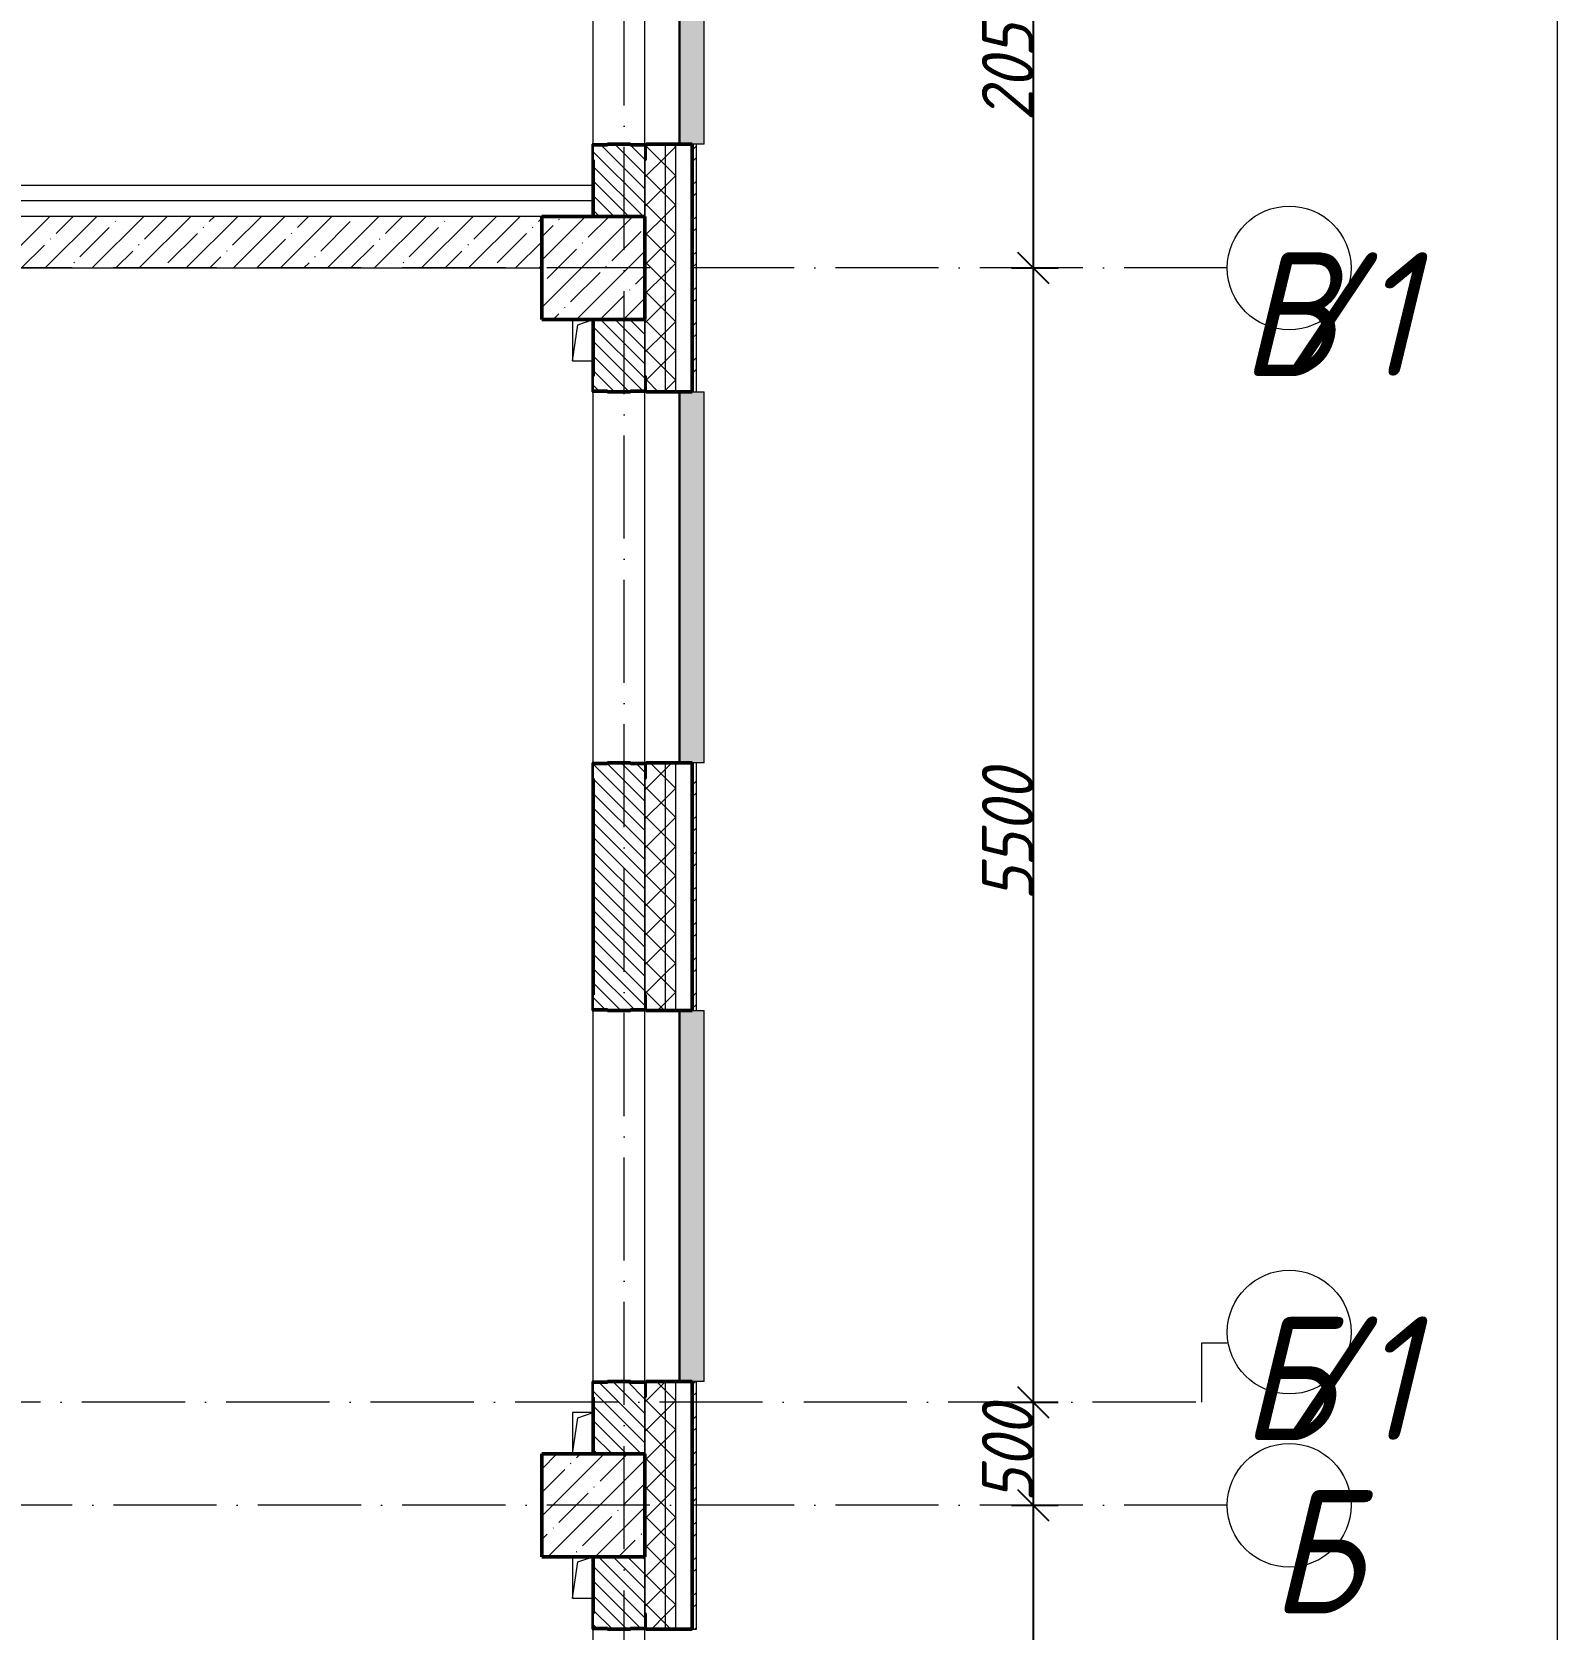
# Model space of a CAD drawing. Header units: millimetres. Extents: x -606178 to 312196, y -19338 to 632709.
# Drawn here: x -166623 to -159228, y 452525 to 460270 of the extents above; entities that cross this region are included whole.
import ezdxf

# ---------------------------------------------------------------- set-up
doc = ezdxf.new("R2010")
doc.units = ezdxf.units.MM
doc.linetypes.add('50_200_ШТРИХ_1Т_ш5_п1_п1_', pattern=[700, 500, -100, 0, -100])
for name, color, linetype, lineweight in [('A-____-____-DIMS', 7, 'Continuous', 9), ('A-DETL-____-OTLN-4', 7, 'Continuous', 18), ('A-GENM-____-MCUT', 7, 'Continuous', 25), ('A-GENM-____-OTLN', 7, 'Continuous', 9), ('A-GENM-____-OTLN-1', 7, 'Continuous', 25), ('A-GLAZ-____-OTLN', 7, 'Continuous', 9), ('A-WALL-____-MCUT-1', 7, 'Continuous', 9), ('A-WALL-____-MCUT-2', 7, 'Continuous', 50), ('A-WALL-____-MCUT-3', 7, 'Continuous', 9), ('A-WALL-____-OTLN', 7, 'Continuous', 9), ('A-WALL-____-PATT-1', 7, 'Continuous', 9), ('A-WALL-FNSH-MCUT-1', 7, 'Continuous', 9), ('S-COLS-____-MCUT', 7, 'Continuous', 50), ('S-COLS-____-OTLN', 7, 'Continuous', 9), ('S-GRID-____-IDEN', 7, 'Continuous', 9), ('S-GRID-____-OTLN', 7, 'Continuous', 9), ('S-GRID-____-OTLN-1', 7, '50_200_ШТРИХ_1Т_ш5_п1_п1_', 9)]:
    doc.layers.add(name, color=color, linetype=linetype, lineweight=lineweight)
doc.layers.add('A-GLAZ-____-OTLN-1', color=7, linetype='Continuous', lineweight=9, true_color=0xc0c0c0)
doc.styles.add('ISOCPEUR_I', font='isocpeui.ttf', dxfattribs={"width": 0.9, "height": 2.5})
doc.styles.add('ISOCPEUR_I_9', font='isocpeui.ttf', dxfattribs={"width": 0.9, "height": 250})
doc.dimstyles.new('ISO-2_5_0_9К_БОЛЬШОЙ_ОСИ', dxfattribs={"dimscale": 304.8, "dimtxt": 248.995294, "dimasz": 0.492126, "dimexe": 0.393701, "dimexo": 0, "dimgap": 0, "dimtad": 1, "dimdec": 0, "dimzin": 0, "dimdsep": 46, "dimtxsty": 'ISOCPEUR_I_9', "dimblk1": 'OBLIQUE', "dimblk2": 'OBLIQUE', "dimsah": 1, "dimcen": 0.09, "dimdle": 0.393701, "dimazin": 0, "dimtfac": 1, "dimtdec": 4, "dimtix": 1, "dimtmove": 0, "dimatfit": 3, "dimfxl": 1, "dimtvp": 1, "dimtolj": 1, "dimtzin": 0, "dimarcsym": 2})
pattern_1 = [(135, (-264901.3, 451794.26), (-35.35534, -35.35534), [])]
pattern_2 = [(45, (-264901.3, 451794.26), (-70.71068, 70.71068), []), (135, (-264901.3, 451794.26), (-70.71068, -70.71068), [])]

# ---------------------------------------------------------------- blocks, each defined once
blk = doc.blocks.new('BSC_Колонна _Прямоугольная - 500х500-V22-АР1_План отверстий 2 этажа в осях 1-64_А-ГГ')
at = {"layer": 'S-COLS-____-OTLN'}
h = blk.add_hatch(dxfattribs=at)
h.set_pattern_fill('FP_51', color=256, style=0, pattern_type=2)
h.set_pattern_definition([(45, (-101000, -7331.04), (-114.04925, 114.04925), []), (45, (-100885.95, -7331.04), (-114.04925, 114.04925), [201.613, -40.323, 3.353, -36.97])])
h.paths.add_polyline_path([(-250, -250), (250, -250), (250, 250), (-250, 250)], flags=0)
at = {"layer": 'S-COLS-____-MCUT'}
for p, q in [((250, 250), (-250, 250)), ((-250, 250), (-250, -250)), ((250, -250), (250, 250)), ((-250, -250), (250, -250))]:
    blk.add_line(p, q, dxfattribs=at)
blk = doc.blocks.new('BSC_Колонна _Прямоугольная - 500х500-V77-АР1_План отверстий 2 этажа в осях 1-64_А-ГГ')
at = {"layer": 'S-COLS-____-OTLN'}
h = blk.add_hatch(dxfattribs=at)
h.set_pattern_fill('FP_106', color=256, style=0, pattern_type=2)
h.set_pattern_definition([(45, (-101000, -1331.04), (-114.04925, 114.04925), []), (45, (-100885.95, -1331.04), (-114.04925, 114.04925), [201.613, -40.323, 3.353, -36.97])])
h.paths.add_polyline_path([(-250, -250), (250, -250), (250, 250), (-250, 250)], flags=0)
at = {"layer": 'S-COLS-____-MCUT'}
for p, q in [((250, 250), (-250, 250)), ((-250, 250), (-250, -250)), ((250, -250), (250, 250)), ((-250, -250), (250, -250))]:
    blk.add_line(p, q, dxfattribs=at)
blk = doc.blocks.new('Фахверк_СКБ_Уголок - 250_2700-27497298-АР1_План отверстий 2 этажа в осях 1-64_А-ГГ')
at = {"layer": 'A-GENM-____-MCUT'}
for p, q in [((200, 181), (125, 181)), ((125, 181), (125, 106)), ((131, 106), (131, 175)), ((131, 175), (200, 175)), ((200, 175), (200, 181)), ((125, 106), (131, 106)), ((131, -6), (125, -6)), ((125, -6), (125, -81)), ((131, -75), (131, -6)), ((200, -75), (131, -75)), ((200, -81), (200, -75)), ((125, -81), (200, -81))]:
    blk.add_line(p, q, dxfattribs=at)
blk = doc.blocks.new('AR_Отверстие прямоугольное _в плите_ - AR_Отверстие прямоугольное _в плите_-V163-АР1_План отверстий 2 этажа в осях 1-64_А-ГГ')
at = {"layer": 'A-GENM-____-OTLN'}
for p, q in [((-50, 99.4), (-50, -100)), ((-25, 75), (48.3, 99.4)), ((-50, -100), (-25, 75)), ((-50, -100), (50, -100))]:
    blk.add_line(p, q, dxfattribs=at)
blk = doc.blocks.new('AR_Отверстие прямоугольное _в плите_ - AR_Отверстие прямоугольное _в плите_-V164-АР1_План отверстий 2 этажа в осях 1-64_А-ГГ')
at = {"layer": 'A-GENM-____-OTLN'}
for p, q in [((-50, 100), (-50, -100)), ((-25, 75), (50, 100)), ((-50, -100), (-25, 75)), ((-50, -100), (50, -100))]:
    blk.add_line(p, q, dxfattribs=at)
blk = doc.blocks.new('AR_Отверстие прямоугольное _в плите_ - AR_Отверстие прямоугольное _в плите_-V167-АР1_План отверстий 2 этажа в осях 1-64_А-ГГ')
at = {"layer": 'A-GENM-____-OTLN'}
for p, q in [((50, 100), (-50, 100)), ((-50, 100), (-50, -100)), ((-25, 75), (50, 100)), ((-50, -100), (-25, 75))]:
    blk.add_line(p, q, dxfattribs=at)
blk = doc.blocks.new('Отлив_СКБ - Отлив витража_120_НВФ-V194-АР1_План отверстий 2 этажа в осях 1-64_А-ГГ')
at = {"layer": 'A-GLAZ-____-OTLN-1'}
for points in [[(1800, -2), (1800, 0), (0, 0), (0, -2), (1544.5, -2)], [(1544.5, -120), (1800, -120), (1800, -2), (0, -2), (0, -120)]]:
    blk.add_hatch(color=256, dxfattribs=at).paths.add_polyline_path(points, flags=0)
at = {"layer": 'A-GLAZ-____-OTLN'}
for p, q in [((0, 0), (1800, 0)), ((1800, -2), (0, -2)), ((0, -120), (0, -83)), ((0, -120), (1800, -120)), ((1800, -83), (1800, -120))]:
    blk.add_line(p, q, dxfattribs=at)
blk = doc.blocks.new('Ось сетки - Круг_Ø6_00__ISO-2_5_0_9K_-25732049-АР1_План отверстий 1 этажа в осях 1-64_А-ГГ')
at = {"layer": 'S-GRID-____-IDEN'}
blk.add_circle((0, 0), 3, dxfattribs=at)
blk = doc.blocks.new('_Oblique')
at = {"color": 0, "linetype": 'ByBlock', "lineweight": -2}
blk.add_line((-0.5, -0.5), (0.5, 0.5), dxfattribs=at)
blk = doc.blocks.new('*D4658')
at = {"layer": 'A-____-____-DIMS', "color": 0, "lineweight": -2, "transparency": 16777216}
for p, q in [((-161767.1, 449855.3), (-161767.1, 453245.3)), ((-161873.1, 453125.3), (-161647.1, 453125.3)), ((-161873.1, 449975.3), (-161647.1, 449975.3))]:
    blk.add_line(p, q, dxfattribs=at)
at = {"layer": 'Defpoints', "color": 0, "transparency": 16777216}
for p in [(-161873.1, 453125.3), (-161767.1, 453125.3), (-161873.1, 449975.3)]:
    blk.add_point(p, dxfattribs=at)
at = {"layer": 'A-____-____-DIMS', "color": 0, "lineweight": -2, "transparency": 16777216, "xscale": 150, "yscale": 150, "zscale": 150}
for p, rotation in [((-161767.1, 453125.3), 90), ((-161767.1, 449975.3), 270)]:
    blk.add_blockref('_Oblique', p, dxfattribs=dict(at, rotation=rotation))
at = {"layer": 'A-____-____-DIMS', "color": 0, "transparency": 16777216, "insert": (-161892.1, 451550.3), "char_height": 250, "width": 701.018, "attachment_point": 5, "rotation": 90, "style": 'ISOCPEUR_I_9'}
blk.add_mtext('\\A1;3150', dxfattribs=at)
blk = doc.blocks.new('*D4659')
at = {"layer": 'A-____-____-DIMS', "color": 0, "lineweight": -2, "transparency": 16777216}
for p, q in [((-161767.1, 453005.3), (-161767.1, 453745.3)), ((-161873.1, 453625.3), (-161647.1, 453625.3)), ((-161873.1, 453125.3), (-161647.1, 453125.3))]:
    blk.add_line(p, q, dxfattribs=at)
at = {"layer": 'Defpoints', "color": 0, "transparency": 16777216}
for p in [(-161873.1, 453625.3), (-161767.1, 453625.3), (-161873.1, 453125.3)]:
    blk.add_point(p, dxfattribs=at)
at = {"layer": 'A-____-____-DIMS', "color": 0, "lineweight": -2, "transparency": 16777216, "xscale": 150, "yscale": 150, "zscale": 150}
for p, rotation in [((-161767.1, 453625.3), 90), ((-161767.1, 453125.3), 270)]:
    blk.add_blockref('_Oblique', p, dxfattribs=dict(at, rotation=rotation))
at = {"layer": 'A-____-____-DIMS', "color": 0, "transparency": 16777216, "insert": (-161892.1, 453375.3), "char_height": 250, "width": 568.858, "attachment_point": 5, "rotation": 90, "style": 'ISOCPEUR_I_9'}
blk.add_mtext('\\A1;500', dxfattribs=at)
blk = doc.blocks.new('*D4660')
at = {"layer": 'A-____-____-DIMS', "color": 0, "lineweight": -2, "transparency": 16777216}
for p, q in [((-161767.1, 453505.3), (-161767.1, 459245.3)), ((-161873.1, 459125.3), (-161647.1, 459125.3)), ((-161873.1, 453625.3), (-161647.1, 453625.3))]:
    blk.add_line(p, q, dxfattribs=at)
at = {"layer": 'Defpoints', "color": 0, "transparency": 16777216}
for p in [(-161873.1, 459125.3), (-161767.1, 459125.3), (-161873.1, 453625.3)]:
    blk.add_point(p, dxfattribs=at)
at = {"layer": 'A-____-____-DIMS', "color": 0, "lineweight": -2, "transparency": 16777216, "xscale": 150, "yscale": 150, "zscale": 150}
for p, rotation in [((-161767.1, 459125.3), 90), ((-161767.1, 453625.3), 270)]:
    blk.add_blockref('_Oblique', p, dxfattribs=dict(at, rotation=rotation))
at = {"layer": 'A-____-____-DIMS', "color": 0, "transparency": 16777216, "insert": (-161892.1, 456375.3), "char_height": 250, "width": 758.478, "attachment_point": 5, "rotation": 90, "style": 'ISOCPEUR_I_9'}
blk.add_mtext('\\A1;5500', dxfattribs=at)
blk = doc.blocks.new('*D4661')
at = {"layer": 'A-____-____-DIMS', "color": 0, "lineweight": -2, "transparency": 16777216}
for p, q in [((-161767.1, 459005.3), (-161767.1, 461295.3)), ((-161873.1, 461175.3), (-161647.1, 461175.3)), ((-161873.1, 459125.3), (-161647.1, 459125.3))]:
    blk.add_line(p, q, dxfattribs=at)
at = {"layer": 'Defpoints', "color": 0, "transparency": 16777216}
for p in [(-161873.1, 461175.3), (-161767.1, 461175.3), (-161873.1, 459125.3)]:
    blk.add_point(p, dxfattribs=at)
at = {"layer": 'A-____-____-DIMS', "color": 0, "lineweight": -2, "transparency": 16777216, "xscale": 150, "yscale": 150, "zscale": 150}
for p, rotation in [((-161767.1, 461175.3), 90), ((-161767.1, 459125.3), 270)]:
    blk.add_blockref('_Oblique', p, dxfattribs=dict(at, rotation=rotation))
at = {"layer": 'A-____-____-DIMS', "color": 0, "transparency": 16777216, "insert": (-161892.1, 460150.3), "char_height": 250, "width": 758.478, "attachment_point": 5, "rotation": 90, "style": 'ISOCPEUR_I_9'}
blk.add_mtext('\\A1;2050', dxfattribs=at)

msp = doc.modelspace()

# ---------------------------------------------------------------- hatches: boundary and pattern name
at = {"layer": 'A-WALL-____-PATT-1'}
h = msp.add_hatch(dxfattribs=at)
h.set_pattern_fill('FP_1', color=256, style=0, pattern_type=2)
h.set_pattern_definition(pattern_2)
h.paths.add_polyline_path([(-163551.3011, 449775.3011), (-163551.3011, 450725.3011), (-163645.3011, 450725.3011), (-163645.3011, 450650.3011), (-163651.3011, 450650.3011), (-163651.3011, 449775.3011)], flags=0)
h.paths.add_polyline_path([(-163645.3011, 452525.3011), (-163551.3011, 452525.3011), (-163551.3011, 453725.3011), (-163645.3011, 453725.3011), (-163645.3011, 453650.3011), (-163651.3011, 453650.3011), (-163651.3011, 452600.3011), (-163645.3011, 452600.3011), (-163645.3011, 452530.1677)], flags=0)
h.paths.add_polyline_path([(-163645.3011, 455525.3011), (-163551.3011, 455525.3011), (-163551.3011, 456725.3011), (-163645.3011, 456725.3011), (-163645.3011, 456650.3011), (-163651.3011, 456650.3011), (-163651.3011, 455600.3011), (-163645.3011, 455600.3011), (-163645.3011, 455531.3011)], flags=0)
h.paths.add_polyline_path([(-163551.3011, 458525.3011), (-163551.3011, 459725.3011), (-163645.3011, 459725.3011), (-163645.3011, 459650.3011), (-163651.3011, 459650.3011), (-163651.3011, 458600.3011), (-163645.3011, 458600.3011), (-163645.3011, 458525.3011)], flags=0)
h.paths.add_polyline_path([(-163551.3011, 461525.3011), (-163551.3011, 462725.3011), (-163645.3011, 462725.3011), (-163645.3011, 462650.3011), (-163651.3011, 462650.3011), (-163651.3011, 461600.3011), (-163645.3011, 461600.3011), (-163645.3011, 461525.3011)], flags=0)
h.paths.add_polyline_path([(-163551.3011, 464525.3011), (-163551.3011, 465725.3011), (-163645.3011, 465725.3011), (-163645.3011, 465650.3011), (-163651.3011, 465650.3011), (-163651.3011, 464600.3011), (-163645.3011, 464600.3011), (-163645.3011, 464525.3011)], flags=0)
h.paths.add_polyline_path([(-163645.3011, 467525.3011), (-163551.3011, 467525.3011), (-163551.3011, 468725.3011), (-163645.3011, 468725.3011), (-163645.3011, 468650.3011), (-163651.3011, 468650.3011), (-163651.3011, 467600.3011), (-163645.3011, 467600.3011), (-163645.3011, 467531.3011)], flags=0)
h.paths.add_polyline_path([(-163645.3011, 470525.3011), (-163551.3011, 470525.3011), (-163551.3011, 471725.3011), (-163645.3011, 471725.3011), (-163645.3011, 471650.3011), (-163651.3011, 471650.3011), (-163651.3011, 470600.3011), (-163645.3011, 470600.3011), (-163645.3011, 470531.3011)], flags=0)
h.paths.add_polyline_path([(-163551.3011, 476525.3011), (-163551.3011, 477725.3011), (-163645.3011, 477725.3011), (-163645.3011, 477650.3011), (-163651.3011, 477650.3011), (-163651.3011, 476600.3011), (-163645.3011, 476600.3011), (-163645.3011, 476525.3011)], flags=0)
h.paths.add_polyline_path([(-163645.3011, 479525.3011), (-163551.3011, 479525.3011), (-163551.3011, 480725.3011), (-163645.3011, 480725.3011), (-163645.3011, 480650.3011), (-163651.3011, 480650.3011), (-163651.3011, 479600.3011), (-163645.3011, 479600.3011), (-163645.3011, 479531.3011)], flags=0)
h.paths.add_polyline_path([(-163645.3011, 482525.3011), (-163551.3011, 482525.3011), (-163551.3011, 483725.3011), (-163645.3011, 483725.3011), (-163645.3011, 483650.3011), (-163651.3011, 483650.3011), (-163651.3011, 482600.3011), (-163645.3011, 482600.3011), (-163645.3011, 482531.3011)], flags=0)
h.paths.add_polyline_path([(-163551.3011, 485525.3011), (-163551.3011, 486725.3011), (-163645.3011, 486725.3011), (-163645.3011, 486650.3011), (-163651.3011, 486650.3011), (-163651.3011, 485600.3011), (-163645.3011, 485600.3011), (-163645.3011, 485525.3011)], flags=0)
h.paths.add_polyline_path([(-163645.3011, 488525.3011), (-163551.3011, 488525.3011), (-163551.3011, 489725.3011), (-163645.3011, 489725.3011), (-163645.3011, 489650.3011), (-163651.3011, 489650.3011), (-163651.3011, 488600.3011), (-163645.3011, 488600.3011), (-163645.3011, 488531.3011)], flags=0)
h.paths.add_polyline_path([(-163551.3011, 491525.3011), (-163551.3011, 492725.3011), (-163645.3011, 492725.3011), (-163645.3011, 492650.3011), (-163651.3011, 492650.3011), (-163651.3011, 491600.3011), (-163645.3011, 491600.3011), (-163645.3011, 491525.3011)], flags=0)
h.paths.add_polyline_path([(-163645.3011, 497525.3011), (-163551.3011, 497525.3011), (-163551.3011, 498590.3011), (-163651.3011, 498590.3011), (-163651.3011, 497600.3011), (-163645.3011, 497600.3011), (-163645.3011, 497531.3011)], flags=0)
h = msp.add_hatch(dxfattribs=at)
h.set_pattern_fill('FP_1', color=256, style=0, pattern_type=2)
h.set_pattern_definition(pattern_2)
h.paths.add_polyline_path([(-163551.3011, 449725.3011), (-163501.3011, 449725.3011), (-163501.3011, 450725.3011), (-163551.3011, 450725.3011), (-163551.3011, 449775.3011)], flags=0)
h.paths.add_polyline_path([(-163551.3011, 452525.3011), (-163501.3011, 452525.3011), (-163501.3011, 453725.3011), (-163551.3011, 453725.3011), (-163551.3011, 452530.1677)], flags=0)
h.paths.add_polyline_path([(-163501.3011, 455525.3011), (-163501.3011, 456725.3011), (-163551.3011, 456725.3011), (-163551.3011, 455525.3011)], flags=0)
h.paths.add_polyline_path([(-163551.3011, 458525.3011), (-163501.3011, 458525.3011), (-163501.3011, 459725.3011), (-163551.3011, 459725.3011), (-163551.3011, 458550.1257)], flags=0)
h.paths.add_polyline_path([(-163551.3011, 461525.3011), (-163501.3011, 461525.3011), (-163501.3011, 462725.3011), (-163551.3011, 462725.3011), (-163551.3011, 461990.1017)], flags=0)
h.paths.add_polyline_path([(-163501.3011, 464525.3011), (-163501.3011, 465725.3011), (-163551.3011, 465725.3011), (-163551.3011, 464525.3011)], flags=0)
h.paths.add_polyline_path([(-163551.3011, 467525.3011), (-163501.3011, 467525.3011), (-163501.3011, 468725.3011), (-163551.3011, 468725.3011), (-163551.3011, 468010.0596)], flags=0)
h.paths.add_polyline_path([(-163551.3011, 470525.3011), (-163501.3011, 470525.3011), (-163501.3011, 471725.3011), (-163551.3011, 471725.3011), (-163551.3011, 471450.0356)], flags=0)
h.paths.add_polyline_path([(-163501.3011, 476525.3011), (-163501.3011, 477725.3011), (-163551.3011, 477725.3011), (-163551.3011, 476525.3011)], flags=0)
h.paths.add_polyline_path([(-163501.3011, 479525.3011), (-163501.3011, 480725.3011), (-163551.3011, 480725.3011), (-163551.3011, 479525.3011)], flags=0)
h.paths.add_polyline_path([(-163501.3011, 482525.3011), (-163501.3011, 483725.3011), (-163551.3011, 483725.3011), (-163551.3011, 482525.3011)], flags=0)
h.paths.add_polyline_path([(-163501.3011, 485525.3011), (-163501.3011, 486725.3011), (-163551.3011, 486725.3011), (-163551.3011, 485525.3011)], flags=0)
h.paths.add_polyline_path([(-163551.3011, 488525.3011), (-163501.3011, 488525.3011), (-163501.3011, 489725.3011), (-163551.3011, 489725.3011), (-163551.3011, 488649.9155)], flags=0)
h.paths.add_polyline_path([(-163501.3011, 491525.3011), (-163501.3011, 492725.3011), (-163551.3011, 492725.3011), (-163551.3011, 491525.3011)], flags=0)
h.paths.add_polyline_path([(-163551.3011, 497525.3011), (-163501.3011, 497525.3011), (-163501.3011, 498590.3011), (-163551.3011, 498590.3011), (-163551.3011, 498109.8495)], flags=0)
h = msp.add_hatch(dxfattribs=at)
h.set_pattern_fill('FP_3', color=256, style=0, pattern_type=2)
h.set_pattern_definition([(45, (-264901.3, 451794.26), (-85.53659, 85.53659), []), (45, (-264844.28, 451794.26), (-85.53659, 85.53659), [])])
h.paths.add_polyline_path([(-163421.3011, 449625.3011), (-163401.3011, 449625.3011), (-163401.3011, 450725.3011), (-163421.3011, 450725.3011), (-163421.3011, 449645.3011)], flags=0)
h.paths.add_polyline_path([(-163401.3011, 452525.3011), (-163401.3011, 453725.3011), (-163421.3011, 453725.3011), (-163421.3011, 452525.3011)], flags=0)
h.paths.add_polyline_path([(-163401.3011, 455525.3011), (-163401.3011, 456725.3011), (-163421.3011, 456725.3011), (-163421.3011, 455525.3011)], flags=0)
h.paths.add_polyline_path([(-163401.3011, 458525.3011), (-163401.3011, 459725.3011), (-163421.3011, 459725.3011), (-163421.3011, 458525.3011)], flags=0)
h.paths.add_polyline_path([(-163421.3011, 461525.3011), (-163401.3011, 461525.3011), (-163401.3011, 462725.3011), (-163421.3011, 462725.3011), (-163421.3011, 461990.1017)], flags=0)
h.paths.add_polyline_path([(-163421.3011, 464525.3011), (-163401.3011, 464525.3011), (-163401.3011, 465725.3011), (-163421.3011, 465725.3011), (-163421.3011, 464570.0837)], flags=0)
h.paths.add_polyline_path([(-163421.3011, 467525.3011), (-163401.3011, 467525.3011), (-163401.3011, 468725.3011), (-163421.3011, 468725.3011), (-163421.3011, 468010.0596)], flags=0)
h.paths.add_polyline_path([(-163421.3011, 470525.3011), (-163401.3011, 470525.3011), (-163401.3011, 471725.3011), (-163421.3011, 471725.3011), (-163421.3011, 471450.0356)], flags=0)
h.paths.add_polyline_path([(-163401.3011, 476525.3011), (-163401.3011, 477725.3011), (-163421.3011, 477725.3011), (-163421.3011, 476525.3011)], flags=0)
h.paths.add_polyline_path([(-163421.3011, 479525.3011), (-163401.3011, 479525.3011), (-163401.3011, 480725.3011), (-163421.3011, 480725.3011), (-163421.3011, 480049.9756)], flags=0)
h.paths.add_polyline_path([(-163421.3011, 482525.3011), (-163401.3011, 482525.3011), (-163401.3011, 483725.3011), (-163421.3011, 483725.3011), (-163421.3011, 483489.9516)], flags=0)
h.paths.add_polyline_path([(-163421.3011, 485525.3011), (-163401.3011, 485525.3011), (-163401.3011, 486725.3011), (-163421.3011, 486725.3011), (-163421.3011, 486069.9335)], flags=0)
h.paths.add_polyline_path([(-163401.3011, 488525.3011), (-163401.3011, 489725.3011), (-163421.3011, 489725.3011), (-163421.3011, 488525.3011)], flags=0)
h.paths.add_polyline_path([(-163421.3011, 491525.3011), (-163401.3011, 491525.3011), (-163401.3011, 492725.3011), (-163421.3011, 492725.3011), (-163421.3011, 492089.8915)], flags=0)
h.paths.add_polyline_path([(-163401.3011, 497525.3011), (-163401.3011, 498590.3011), (-163421.3011, 498590.3011), (-163421.3011, 497525.3011)], flags=0)
h = msp.add_hatch(dxfattribs=at)
h.set_pattern_fill('FP_6', color=256, style=0, pattern_type=2)
h.set_pattern_definition(pattern_1)
h.paths.add_polyline_path([(-163901.3011, 459375.3011), (-163651.3011, 459375.3011), (-163651.3011, 459719.3011), (-163720.3011, 459719.3011), (-163720.3011, 459725.3011), (-163832.3011, 459725.3011), (-163832.3011, 459719.3011), (-163901.3011, 459719.3011), (-163901.3011, 459410.1197)], flags=0)
h.paths.add_polyline_path([(-163720.3011, 461525.3011), (-163720.3011, 461531.3011), (-163651.3011, 461531.3011), (-163651.3011, 461875.3011), (-163901.3011, 461875.3011), (-163901.3011, 461531.3011), (-163832.3011, 461531.3011), (-163832.3011, 461525.3011)], flags=0)
h = msp.add_hatch(dxfattribs=at)
h.set_pattern_fill('FP_25', color=256, style=0, pattern_type=2)
h.set_pattern_definition([(45, (-264901.3, 451794.26), (-114.04925, 114.04925), []), (45, (-264787.25, 451794.26), (-114.04925, 114.04925), [201.612, -40.322, 3.353, -36.97])])
h.paths.add_polyline_path([(-164151.3011, 459125.3011), (-164151.3011, 459375.3011), (-171151.3011, 459375.3011), (-171151.3011, 459125.3011), (-164169.5263, 459125.3011)], flags=0)
h = msp.add_hatch(dxfattribs=at)
h.set_pattern_fill('FP_6', color=256, style=0, pattern_type=2)
h.set_pattern_definition(pattern_1)
h.paths.add_polyline_path([(-163901.3011, 453375.3011), (-163651.3011, 453375.3011), (-163651.3011, 453719.3011), (-163720.3011, 453719.3011), (-163720.3011, 453725.3011), (-163832.3011, 453725.3011), (-163832.3011, 453719.3011), (-163901.3011, 453719.3011), (-163901.3011, 453390.1617)], flags=0)
h.paths.add_polyline_path([(-163720.3011, 455525.3011), (-163720.3011, 455531.3011), (-163651.3011, 455531.3011), (-163651.3011, 456719.3011), (-163720.3011, 456719.3011), (-163720.3011, 456725.3011), (-163832.3011, 456725.3011), (-163832.3011, 456719.3011), (-163901.3011, 456719.3011), (-163901.3011, 455531.3011), (-163832.3011, 455531.3011), (-163832.3011, 455525.3011)], flags=0)
h.paths.add_polyline_path([(-163720.3011, 458525.3011), (-163720.3011, 458531.3011), (-163651.3011, 458531.3011), (-163651.3011, 458875.3011), (-163901.3011, 458875.3011), (-163901.3011, 458531.3011), (-163832.3011, 458531.3011), (-163832.3011, 458525.3011)], flags=0)
h = msp.add_hatch(dxfattribs=at)
h.set_pattern_fill('FP_6', color=256, style=0, pattern_type=2)
h.set_pattern_definition(pattern_1)
h.paths.add_polyline_path([(-163651.3011, 450375.3011), (-163651.3011, 450719.3011), (-163720.3011, 450719.3011), (-163720.3011, 450725.3011), (-163832.3011, 450725.3011), (-163832.3011, 450719.3011), (-163901.3011, 450719.3011), (-163901.3011, 450375.3011), (-163720.3011, 450375.3011)], flags=0)
h.paths.add_polyline_path([(-163720.3011, 452525.3011), (-163720.3011, 452531.3011), (-163651.3011, 452531.3011), (-163651.3011, 452875.3011), (-163901.3011, 452875.3011), (-163901.3011, 452531.3011), (-163832.3011, 452530.1677), (-163832.3011, 452525.3011)], flags=0)

# ---------------------------------------------------------------- linework, layer by layer
at = {"color": 1, "lineweight": 0}
msp.add_lwpolyline([(-272464.0879, 544596.983), (-159228.0879, 544596.983), (-159228.0879, 445768.983), (-272464.0879, 445768.983)], close=True, dxfattribs=at)
at = {"layer": 'A-DETL-____-OTLN-4'}
for p, q in [((-163901.3011, 459525.3011), (-171451.3011, 459525.3011)), ((-163901.3011, 459450.3011), (-171451.3011, 459450.3011))]:
    msp.add_line(p, q, dxfattribs=at)
at = {"layer": 'A-WALL-____-MCUT-1'}
for p, q in [((-164151.3011, 459375.3011), (-171151.3011, 459375.3011)), ((-171151.3011, 459125.3011), (-164151.3011, 459125.3011))]:
    msp.add_line(p, q, dxfattribs=at)
at = {"layer": 'A-WALL-____-MCUT-2'}
for p, q in [((-163720.3011, 459725.3011), (-163832.3011, 459725.3011)), ((-163421.3011, 459725.3011), (-163645.3011, 459725.3011)), ((-163421.3011, 458525.3011), (-163421.3011, 459725.3011)), ((-163901.3011, 459650.3011), (-163901.3011, 459375.3011)), ((-163901.3011, 458875.3011), (-163901.3011, 458600.3011)), ((-163832.3011, 458525.3011), (-163720.3011, 458525.3011)), ((-163645.3011, 458525.3011), (-163421.3011, 458525.3011)), ((-163720.3011, 456725.3011), (-163832.3011, 456725.3011)), ((-163421.3011, 456725.3011), (-163645.3011, 456725.3011)), ((-163421.3011, 455525.3011), (-163421.3011, 456725.3011)), ((-163901.3011, 456650.3011), (-163901.3011, 455600.3011)), ((-163832.3011, 455525.3011), (-163720.3011, 455525.3011)), ((-163645.3011, 455525.3011), (-163421.3011, 455525.3011)), ((-163720.3011, 453725.3011), (-163832.3011, 453725.3011)), ((-163421.3011, 453725.3011), (-163645.3011, 453725.3011)), ((-163421.3011, 452525.3011), (-163421.3011, 453725.3011)), ((-163901.3011, 453650.3011), (-163901.3011, 453375.3011)), ((-163901.3011, 452875.3011), (-163901.3011, 452600.3011)), ((-163832.3011, 452525.3011), (-163720.3011, 452525.3011)), ((-163645.3011, 452525.3011), (-163421.3011, 452525.3011))]:
    msp.add_line(p, q, dxfattribs=at)
at = {"layer": 'A-WALL-____-MCUT-3'}
for p, q in [((-163551.3011, 458525.3011), (-163551.3011, 459725.3011)), ((-163501.3011, 458525.3011), (-163501.3011, 459725.3011)), ((-163651.3011, 459375.3011), (-163651.3011, 459650.3011)), ((-163651.3011, 459650.3011), (-163651.3011, 459375.3011)), ((-163651.3011, 458600.3011), (-163651.3011, 458875.3011)), ((-163651.3011, 458875.3011), (-163651.3011, 458600.3011)), ((-163551.3011, 455525.3011), (-163551.3011, 456725.3011)), ((-163501.3011, 455525.3011), (-163501.3011, 456725.3011)), ((-163651.3011, 455600.3011), (-163651.3011, 456650.3011)), ((-163651.3011, 456650.3011), (-163651.3011, 455600.3011)), ((-163551.3011, 452525.3011), (-163551.3011, 453725.3011)), ((-163501.3011, 452525.3011), (-163501.3011, 453725.3011)), ((-163651.3011, 453375.3011), (-163651.3011, 453650.3011)), ((-163651.3011, 453650.3011), (-163651.3011, 453375.3011)), ((-163651.3011, 452600.3011), (-163651.3011, 452875.3011)), ((-163651.3011, 452875.3011), (-163651.3011, 452600.3011))]:
    msp.add_line(p, q, dxfattribs=at)
at = {"layer": 'A-WALL-____-OTLN'}
for p, q in [((-163901.3011, 459725.3011), (-163901.3011, 461525.3011)), ((-163651.3011, 459725.3011), (-163651.3011, 461525.3011)), ((-163901.3011, 456725.3011), (-163901.3011, 458525.3011)), ((-163651.3011, 456725.3011), (-163651.3011, 458525.3011)), ((-163901.3011, 453725.3011), (-163901.3011, 455525.3011)), ((-163651.3011, 453725.3011), (-163651.3011, 455525.3011)), ((-163901.3011, 450725.3011), (-163901.3011, 452525.3011)), ((-163651.3011, 450725.3011), (-163651.3011, 452525.3011))]:
    msp.add_line(p, q, dxfattribs=at)
at = {"layer": 'A-WALL-FNSH-MCUT-1'}
for p, q in [((-163401.3011, 459725.3011), (-163421.3011, 459725.3011)), ((-163421.3011, 459725.3011), (-163421.3011, 458525.3011)), ((-163401.3011, 458525.3011), (-163401.3011, 459725.3011)), ((-163421.3011, 458525.3011), (-163401.3011, 458525.3011)), ((-163401.3011, 456725.3011), (-163421.3011, 456725.3011)), ((-163421.3011, 456725.3011), (-163421.3011, 455525.3011)), ((-163401.3011, 455525.3011), (-163401.3011, 456725.3011)), ((-163421.3011, 455525.3011), (-163401.3011, 455525.3011)), ((-163401.3011, 453725.3011), (-163421.3011, 453725.3011)), ((-163421.3011, 453725.3011), (-163421.3011, 452525.3011)), ((-163401.3011, 452525.3011), (-163401.3011, 453725.3011)), ((-163421.3011, 452525.3011), (-163401.3011, 452525.3011))]:
    msp.add_line(p, q, dxfattribs=at)
at = {"layer": 'S-GRID-____-OTLN'}
for p, q in [((-160950.684, 453912.7243), (-160826.8945, 453912.7243)), ((-160950.684, 453625.3011), (-160950.684, 453912.7243))]:
    msp.add_line(p, q, dxfattribs=at)
at = {"layer": 'S-GRID-____-OTLN-1'}
for p, q in [((-163751.3011, 447311.6528), (-163751.3011, 501675.2188)), ((-163751.3011, 447311.6528), (-163751.3011, 501675.2188)), ((-160826.8945, 459125.3011), (-171880.0367, 459125.3011)), ((-160980.2414, 453625.3011), (-269570.0713, 453625.3011)), ((-160826.8945, 453125.3011), (-171880.0367, 453125.3011))]:
    msp.add_line(p, q, dxfattribs=at)

# ---------------------------------------------------------------- block references
at = {"layer": 'A-GENM-____-OTLN'}
for name, p in [('AR_Отверстие прямоугольное _в плите_ - AR_Отверстие прямоугольное _в плите_-V164-АР1_План отверстий 2 этажа в осях 1-64_А-ГГ', (-163951.3011, 458775.3011)), ('AR_Отверстие прямоугольное _в плите_ - AR_Отверстие прямоугольное _в плите_-V167-АР1_План отверстий 2 этажа в осях 1-64_А-ГГ', (-163951.3011, 453475.3011)), ('AR_Отверстие прямоугольное _в плите_ - AR_Отверстие прямоугольное _в плите_-V163-АР1_План отверстий 2 этажа в осях 1-64_А-ГГ', (-163951.3011, 452775.8842))]:
    msp.add_blockref(name, p, dxfattribs=at)
at = {"layer": 'A-GENM-____-OTLN-1'}
for p, rotation in [((-163826.3011, 459850.3011), 269.9999999999999), ((-163726.3011, 458400.3011), 89.9999999999999), ((-163826.3011, 456850.3011), 269.9999999999999), ((-163726.3011, 455400.3011), 89.9999999999999), ((-163826.3011, 453850.3011), 269.9999999999999), ((-163726.3011, 452400.3011), 89.9999999999999)]:
    msp.add_blockref('Фахверк_СКБ_Уголок - 250_2700-27497298-АР1_План отверстий 2 этажа в осях 1-64_А-ГГ', p, dxfattribs=dict(at, rotation=rotation))
at = {"layer": 'A-GLAZ-____-OTLN', "rotation": 90}
for p in [(-163484.3011, 459725.3011), (-163484.3011, 456725.3011), (-163484.3011, 453725.3011)]:
    msp.add_blockref('Отлив_СКБ - Отлив витража_120_НВФ-V194-АР1_План отверстий 2 этажа в осях 1-64_А-ГГ', p, dxfattribs=at)
at = {"layer": 'S-COLS-____-OTLN'}
for name, p in [('BSC_Колонна _Прямоугольная - 500х500-V22-АР1_План отверстий 2 этажа в осях 1-64_А-ГГ', (-163901.3011, 459125.3011)), ('BSC_Колонна _Прямоугольная - 500х500-V77-АР1_План отверстий 2 этажа в осях 1-64_А-ГГ', (-163901.3011, 453125.3011))]:
    msp.add_blockref(name, p, dxfattribs=at)
at = {"layer": 'S-GRID-____-IDEN', "xscale": 99.99999999999993, "yscale": 99.99999999999993, "zscale": 99.99999999999993, "rotation": 89.99999999999982}
for p in [(-160526.8945, 459125.3011), (-160526.8945, 453965.316), (-160526.8945, 453125.3011)]:
    msp.add_blockref('Ось сетки - Круг_Ø6_00__ISO-2_5_0_9K_-25732049-АР1_План отверстий 1 этажа в осях 1-64_А-ГГ', p, dxfattribs=at)

# ---------------------------------------------------------------- texts
at = {"layer": 'S-GRID-____-IDEN', "char_height": 600, "attachment_point": 1, "style": 'ISOCPEUR_I'}
for s, insert, width in [('\\fISOCPEUR|b0|i1|c204|p34|;\\W.9;В', (-160762.3649, 459201.377), 223.670812), ('/1', (-160577.8181, 459201.377), 346.329), ('\\fISOCPEUR|b0|i1|c204|p34|;\\W.9;Б', (-160762.3649, 454041.3918), 223.670812), ('/1', (-160577.8181, 454041.3918), 346.329), ('\\fISOCPEUR|b0|i1|c204|p34|;\\W.9;Б', (-160619.7149, 453201.377), 223.670812)]:
    msp.add_mtext(s, dxfattribs=dict(at, insert=insert, width=width))

# ---------------------------------------------------------------- dimensions: what is measured, and where the dimension line sits
at = {"layer": 'A-____-____-DIMS'}
for base, p1, p2, override, picture, middle in [((-161767.0596, 461175.3011), (-161873.1256, 459125.3011), (-161873.1256, 461175.3011), {"dimpost": '<>', "dimfxl": 2050}, '*D4661', (-161892.0596, 460150.3011)), ((-161767.0596, 459125.3011), (-161873.1256, 453625.3011), (-161873.1256, 459125.3011), {"dimpost": '<>', "dimfxl": 5500}, '*D4660', (-161892.0596, 456375.3011)), ((-161767.0596, 453625.3011), (-161873.1256, 453125.3011), (-161873.1256, 453625.3011), {"dimpost": '<>', "dimfxl": 500}, '*D4659', (-161892.0596, 453375.3011)), ((-161767.0596, 453125.3011), (-161873.1256, 449975.3011), (-161873.1256, 453125.3011), {"dimpost": '<>', "dimfxl": 3150}, '*D4658', (-161892.0596, 451550.3011))]:
    dim = msp.add_linear_dim(base=base, p1=p1, p2=p2, angle=90, dimstyle='ISO-2_5_0_9К_БОЛЬШОЙ_ОСИ', override=override, dxfattribs=at)
    dim.commit()
    dim.dimension.update_dxf_attribs({"geometry": picture, "text_midpoint": middle})

doc.saveas('drawing.dxf')
